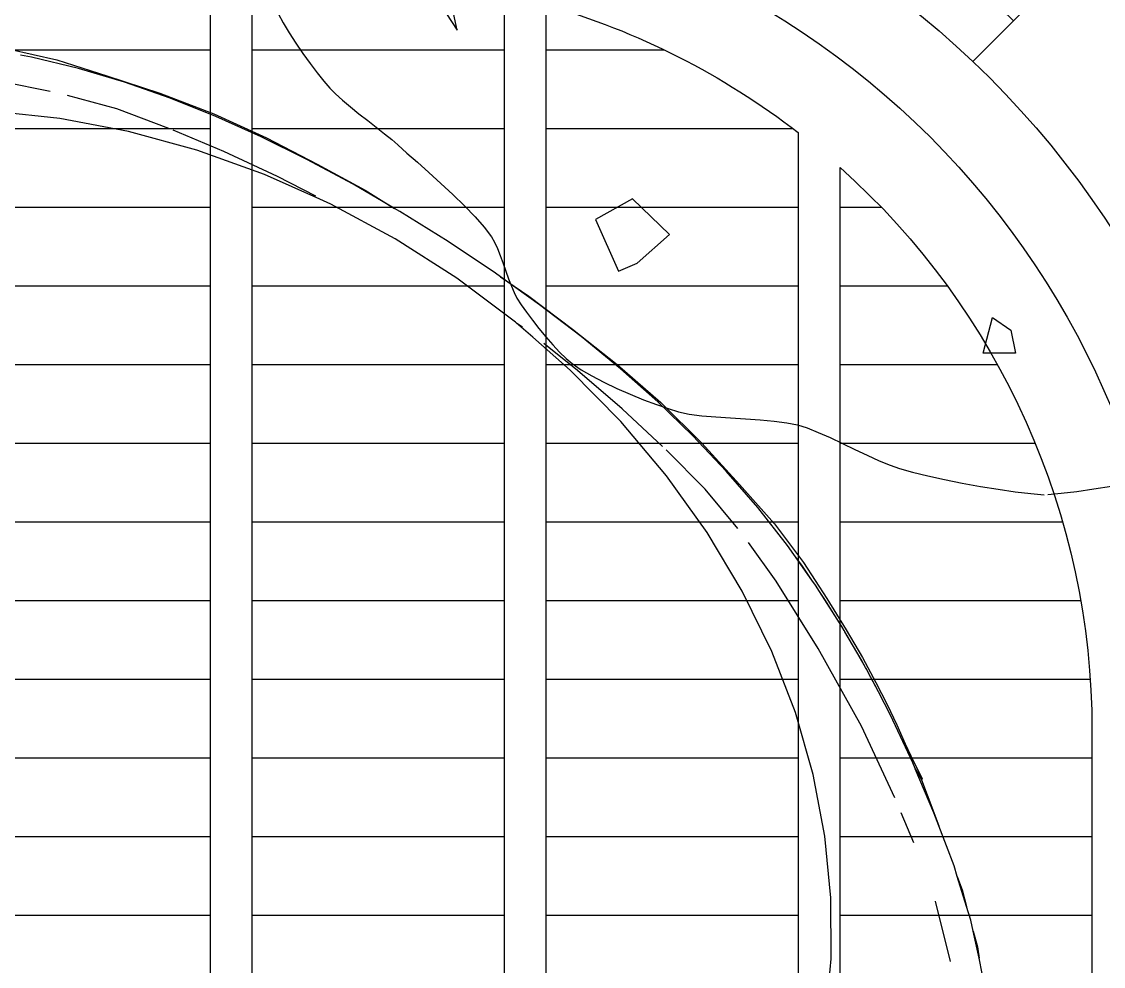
# Model space of a CAD drawing. Header units: millimetres. Extents: x -12551121 to 353735, y 112272 to 285506.
# Drawn here: x 100843 to 102131, y 178345 to 179471 of the extents above; entities that cross this region are included whole.
import ezdxf

# ---------------------------------------------------------------- set-up
doc = ezdxf.new("R2010")
doc.units = ezdxf.units.MM
doc.header["$MEASUREMENT"] = 0
for name, color, linetype in [('+AT9 - Trees', 3, 'Continuous'), ('+AT9-HATCH', 8, 'Continuous'), ('+AT9_Hardscape', 1, 'Continuous')]:
    doc.layers.add(name, color=color, linetype=linetype)

# ---------------------------------------------------------------- blocks, each defined once
blk = doc.blocks.new('cabana')
at = {"layer": '+AT9_Hardscape', "color": 1}
for p, q in [((1154.4, -429.8), (1179.4, -352.4)), ((1188.4, -425.2), (1210.7, -373.3)), ((1247.5, -387.9), (1223.6, -440.4)), ((1208.1, -463.5), (1233, -411.8)), ((1233, -411.8), (1238.1, -399.5)), ((1122.5, -506.4), (1154.4, -429.8)), ((1151.7, -498.3), (1179.6, -444.3)), ((1223.6, -440.4), (1192.8, -494.9)), ((1180.9, -513.9), (1208.1, -463.5)), ((1116.3, -554.1), (1151.7, -498.3)), ((1192.8, -494.9), (1159.5, -552.6)), ((1084, -581.5), (1122.5, -506.4)), ((1151.1, -563.3), (1180.9, -513.9)), ((1159.5, -552.6), (1122.3, -610.5)), ((1075.8, -612.7), (1113, -559)), ((1118.8, -612), (1151.1, -563.3)), ((1039.2, -654.5), (1084, -581.5)), ((1033.5, -669.1), (1075.8, -612.7)), ((1122.3, -610.5), (1081.2, -665.8)), ((1083.9, -660), (1118.8, -612)), ((996.9, -712.8), (1039.2, -654.5)), ((1001.1, -709), (1033.5, -669.1)), ((1081.2, -665.8), (1038.4, -718.5)), ((1046.3, -707.7), (1083.9, -660)), ((1006, -755.3), (1046.3, -707.7)), ((988.4, -724.6), (996.9, -712.8)), ((1038.4, -718.5), (996, -768)), ((932.1, -791.1), (988.4, -724.6)), ((967.7, -797.7), (1006, -755.3)), ((996, -768), (967.7, -797.7)), ((871, -853.4), (932.1, -791.1)), ((962.9, -803.1), (967.7, -797.7)), ((916, -852.1), (962.9, -803.1)), ((805.4, -910.9), (871, -853.4)), ((867.4, -899.4), (916, -852.1)), ((862.1, -904.3), (867.4, -899.4)), ((783.7, -927.2), (804.2, -911.8)), ((797.8, -917.7), (804.2, -911.8)), ((804.2, -911.8), (805.4, -910.9)), ((820, -943), (862.1, -904.3)), ((862.1, -904.3), (832.7, -932.8)), ((736.2, -963), (783.7, -927.2)), ((734.1, -971.3), (773.7, -938.5)), ((832.7, -932.8), (783.5, -975.7)), ((772.8, -983.7), (820, -943)), ((664, -1009.3), (736.2, -963)), ((678.1, -1014), (734.1, -971.3)), ((783.5, -975.7), (731.2, -1019)), ((725.4, -1021.7), (772.8, -983.7)), ((589.5, -1049.3), (664, -1009.3)), ((624.6, -1051.8), (678.1, -1014)), ((731.2, -1019), (676.2, -1060.6)), ((677.7, -1057.1), (725.4, -1021.7)), ((513.3, -1082.7), (589.5, -1049.3)), ((564.3, -1091), (619.8, -1055.1)), ((676.2, -1060.6), (618.7, -1098.3)), ((629.4, -1089.8), (677.7, -1057.1)), ((436.2, -1109.2), (513.3, -1082.7)), ((510.6, -1119.4), (564.3, -1091)), ((580.2, -1120), (629.4, -1089.8)), ((-82.5, -1101.9), (-13.9, -1122.8)), ((618.7, -1098.3), (561.3, -1132.1)), ((358.8, -1128.8), (436.2, -1109.2)), ((530, -1147.7), (580.2, -1120)), ((-13.9, -1122.8), (57.2, -1137.4)), ((281.7, -1141.4), (358.8, -1128.8)), ((439.8, -1151.1), (491.6, -1128.4)), ((561.3, -1132.1), (507.1, -1163.4)), ((57.2, -1137.4), (130.4, -1145.5)), ((130.4, -1145.5), (205.4, -1146.9)), ((205.4, -1146.9), (281.7, -1141.4)), ((351, -1183.7), (439.8, -1151.1)), ((478.5, -1173), (530, -1147.7)), ((507.1, -1163.4), (454.8, -1187.7)), ((249.6, -1215.2), (351, -1183.7)), ((432.1, -1193.2), (466.3, -1178.3)), ((432.1, -1193.2), (452.2, -1185.1)), ((452.2, -1185.1), (466.3, -1178.3)), ((466.3, -1178.3), (478.5, -1173)), ((454.8, -1187.7), (407.2, -1206.1)), ((417.1, -1199.2), (425.6, -1196)), ((425.6, -1196), (432.1, -1193.2)), ((407.2, -1206.1), (365.8, -1221)), ((385.2, -1211.3), (417.1, -1199.2)), ((385.2, -1211.3), (405.2, -1204)), ((405.2, -1204), (417.1, -1199.2)), ((158, -1236.4), (249.6, -1215.2)), ((317.2, -1234.2), (365.4, -1218.5)), ((327.6, -1231.1), (363.9, -1219)), ((365.8, -1221), (329.5, -1233)), ((363.9, -1219), (365.4, -1218.5)), ((365.4, -1218.5), (370.9, -1216.7)), ((370.9, -1216.7), (385.2, -1211.3)), ((285.5, -1243.2), (310.6, -1236.2)), ((294.7, -1240.9), (310.6, -1236.2)), ((329.5, -1233), (297.3, -1242.6)), ((310.6, -1236.2), (314.4, -1235.2)), ((314.4, -1235.2), (317.2, -1234.2)), ((317.2, -1234.2), (327.6, -1231.1)), ((100.9, -1247.5), (139.1, -1240.3)), ((255.6, -1251.5), (285.5, -1243.2)), ((297.3, -1242.6), (268.6, -1250.3)), ((285.5, -1243.2), (294.7, -1240.9)), ((-46.6, -1261.3), (27.6, -1258.4)), ((194.5, -1265.8), (255.6, -1251.5)), ((218.5, -1261.9), (195.8, -1267.2)), ((242.5, -1256.5), (218.5, -1261.9)), ((268.6, -1250.3), (242.5, -1256.5)), ((130.9, -1278.2), (187, -1267.3)), ((172.5, -1272.1), (134.5, -1277.9)), ((172.7, -1272), (172.5, -1272.1)), ((172.7, -1272), (187.4, -1267.2)), ((187, -1267.3), (172.7, -1272)), ((173.8, -1273), (172.7, -1272)), ((195.8, -1267.2), (173.8, -1273)), ((187, -1267.3), (187.4, -1267.2)), ((187.4, -1267.2), (194.5, -1265.8)), ((64.1, -1288.7), (114.6, -1280.7)), ((134.5, -1277.9), (114.6, -1280.7)), ((114.6, -1280.7), (130.9, -1278.2)), ((-68.1, -1295.2), (-49.7, -1295.2)), ((-49.7, -1295.2), (-16.7, -1295.1)), ((-36, -1296.2), (-49.7, -1295.2)), ((-16.7, -1295.1), (-36, -1296.2)), ((-16.7, -1295.1), (-3.3, -1295.1)), ((-3.3, -1295.1), (13.8, -1293.5)), ((13.8, -1293.5), (51.1, -1289.9)), ((34.4, -1292.4), (13.8, -1293.5)), ((51.1, -1289.9), (34.4, -1292.4)), ((51.1, -1289.9), (64.1, -1288.7))]:
    blk.add_line(p, q, dxfattribs=at)
blk = doc.blocks.new('T18')
at = {"color": 0, "linetype": 'Continuous'}
for points in [[(-2345.4, -955.5), (-2330.8, -983.4), (-2313.2, -1013.1), (-2293.5, -1043.8), (-2272.5, -1074.5), (-2251, -1104.2), (-2229.9, -1131.8), (-2210.1, -1156.5), (-2192.3, -1177.2), (-2175.4, -1194.4), (-2154.7, -1213.1), (-2131.3, -1232.8), (-2106.1, -1253.1), (-2080.3, -1273.5), (-2054.8, -1293.4), (-2030.6, -1312.4), (-2008.9, -1330), (-1990.6, -1345.8), (-1963.9, -1369.7), (-1932.9, -1397.3), (-1898.8, -1427.6), (-1863.2, -1459.8), (-1827.6, -1493), (-1793.3, -1526.4), (-1761.9, -1559), (-1734.7, -1589.9), (-1713.2, -1618.3), (-1704.2, -1633.9), (-1695.5, -1652.8), (-1687, -1674.2), (-1678.8, -1697), (-1670.6, -1720.3), (-1662.4, -1743.2), (-1654.3, -1764.8), (-1646, -1784), (-1637.6, -1799.9), (-1625, -1819.7), (-1609.5, -1842), (-1591.7, -1866), (-1572.4, -1890.8), (-1552.1, -1915.5), (-1531.4, -1939.1), (-1511, -1960.8), (-1491.6, -1979.6), (-1473.6, -1994.6), (-1447.4, -2012.5), (-1415.6, -2031), (-1379.8, -2049.7), (-1341.2, -2068.1), (-1301.5, -2085.6), (-1261.9, -2101.8), (-1223.9, -2116.1), (-1188.9, -2128.1), (-1158.4, -2137.3), (-1126.5, -2144.1), (-1089.2, -2149.1), (-1047.9, -2152.8), (-1004.2, -2155.8), (-959.7, -2158.4), (-916, -2161.3), (-874.7, -2164.9), (-837.3, -2169.7), (-805.3, -2176.3), (-776.6, -2185.5), (-744.1, -2198.4), (-709, -2213.9), (-672.3, -2231.2), (-635.2, -2249), (-598.6, -2266.5), (-563.6, -2282.5), (-531.3, -2296), (-502.8, -2306), (-464.2, -2316.7), (-419.2, -2327.7), (-369.5, -2338.5), (-316.9, -2349), (-263.3, -2358.7), (-210.4, -2367.4), (-160, -2374.7), (-114, -2380.3), (-74.1, -2383.9)], [(125.8, -2358.7), (72.9, -2367.4), (22.5, -2374.7), (-23.5, -2380.3), (-63.4, -2383.9)]]:
    blk.add_lwpolyline(points, dxfattribs=at)
for points in [[(-1897.4, -878.9), (-1815.3, -1005.5), (-1828.9, -940.5), (-1746.8, -813.9), (-1801.6, -659.9)], [(-1404.6, -1566.7), (-1336.2, -1720.7), (-1281.4, -1696.8), (-1185.6, -1611.2), (-1295.1, -1505.2)], [(-158.9, -1963.7), (-254.8, -1963.7), (-227.4, -1857.6), (-172.6, -1895.3)]]:
    blk.add_lwpolyline(points, close=True, dxfattribs=at)

msp = doc.modelspace()

# ---------------------------------------------------------------- hatches: boundary and pattern name
at = {"layer": '+AT9-HATCH'}
h = msp.add_hatch(dxfattribs=at)
h.set_pattern_fill('ANSI38', color=62, scale=100)
h.set_pattern_definition([(45, (4874355.9, 2835157.78), (-224.506403, 224.506403), []), (135, (4874355.9, 2835157.78), (-673.51921, 224.506403), [793.75, -476.25])])
h.paths.add_polyline_path([(99292.2, 179726.5), (101217.2, 179726.5, -0.414214), (102317.2, 178626.5), (102317.2, 173351.5), (103142.2, 173351.5), (103142.2, 174876.5), (103042.2, 174876.5), (103042.2, 176526.5), (103042.2, 176676.5), (103192.2, 176676.5), (103192.2, 177626.5), (103142.2, 177626.5), (103142.2, 180226.5), (99442.2, 180226.5), (99292.2, 180226.5)])
h = msp.add_hatch(dxfattribs=at)
h.set_pattern_fill('LINE', color=8, scale=750)
h.paths.add_polyline_path([(98342.2, 176851.5), (98342.2, 179526.5), (97292.2, 179526.5, 0.414214), (96392.2, 178626.5), (96392.2, 177751.5, -0.414214), (95292.2, 176651.5), (94892.2, 176651.5), (94892.2, 174751.5), (96392.2, 174751.5, 0.414214), (97292.2, 175651.5), (97292.2, 176001.5), (97292.2, 176451.5, -0.414214), (97692.2, 176851.5), (98342.2, 176851.5)], is_closed=False)
h.paths.add_polyline_path([(98392.2, 179526.5), (98392.2, 176851.5), (98692.2, 176851.5), (98692.2, 179526.5)])
h.paths.add_polyline_path([(98742.2, 179526.5), (98742.2, 176851.5), (99042.2, 176851.5), (99042.2, 179526.5)])
h.paths.add_polyline_path([(99367.2, 179526.5), (99367.2, 176851.5), (99667.2, 176851.5), (99667.2, 179526.5)])
h.paths.add_polyline_path([(99717.2, 179526.5), (99717.2, 176851.5), (100017.2, 176851.5), (100017.2, 179526.5)])
h.paths.add_polyline_path([(100067.2, 179526.5), (100067.2, 176851.5), (100367.2, 176851.5), (100367.2, 179526.5)])
h.paths.add_polyline_path([(100417.2, 179526.5), (100417.2, 176851.5), (100717.2, 176851.5), (100717.2, 179526.5)])
h.paths.add_polyline_path([(101067.2, 176716), (101067.2, 179526.5), (100767.2, 179526.5), (100767.2, 176851.5), (100767.2, 176851.5, -0.21525)])
h.paths.add_polyline_path([(101117.2, 179526.5), (101117.2, 173451.5), (101417.2, 173451.5), (101417.2, 179504, 0.056082), (101217.2, 179526.5), (101117.2, 179526.5)], is_closed=False)
h.paths.add_polyline_path([(101467.2, 179491.1), (101467.2, 173451.5), (101767.2, 173451.5), (101767.2, 179338.9, 0.094274)])
h.paths.add_polyline_path([(102117.2, 178626.6, 0.213378), (101817.2, 179297.3), (101817.2, 173451.5), (102117.2, 173451.5), (102117.2, 178626.5)], is_closed=False)
h.paths.add_polyline_path([(101817.2, 173101.5), (101817.2, 170101.5), (102117.2, 170101.5), (102117.2, 173101.5)])
h.paths.add_polyline_path([(101467.2, 173101.5), (101467.2, 170101.5), (101767.2, 170101.5), (101767.2, 173101.5)])
h.paths.add_polyline_path([(101117.2, 173101.5), (101117.2, 170101.5), (101417.2, 170101.5), (101417.2, 173101.5)])
h.paths.add_polyline_path([(101117.2, 169801.5), (101117.2, 166601.5), (101417.2, 166601.5), (101417.2, 169801.5)])
h.paths.add_polyline_path([(101467.2, 169801.5), (101467.2, 166601.5), (101767.2, 166601.5), (101767.2, 169801.5)])
h.paths.add_polyline_path([(101817.2, 169801.5), (101817.2, 166601.5), (102117.2, 166601.5), (102117.2, 169801.5)])
h.paths.add_polyline_path([(102517.2, 169801.5), (102817.2, 169801.5), (102817.2, 166601.5), (102517.2, 166601.5)])
h.paths.add_polyline_path([(102167.2, 169801.5), (102467.2, 169801.5), (102467.2, 166601.5), (102167.2, 166601.5)])
h.paths.add_polyline_path([(102867.2, 169801.5), (103167.2, 169801.5), (103167.2, 166601.5), (102867.2, 166601.5)])
h.paths.add_polyline_path([(102867.2, 173101.5), (103167.2, 173101.5), (103167.2, 170101.5), (102867.2, 170101.5)])
h.paths.add_polyline_path([(102167.2, 173101.5), (102467.2, 173101.5), (102467.2, 170101.5), (102167.2, 170101.5)])
h.paths.add_polyline_path([(102517.2, 173101.5), (102817.2, 173101.5), (102817.2, 170101.5), (102517.2, 170101.5)])

# ---------------------------------------------------------------- linework, layer by layer
at = {"layer": '+AT9_Hardscape', "elevation": 0}
for points in [[(99092.2, 179726.5), (101217.2, 179726.5, -0.414214), (102317.2, 178626.5), (102317.2, 173351.5)], [(99292.2, 179626.5), (101217.2, 179626.5, -0.414214), (102217.2, 178626.5), (102217.2, 173351.5)], [(101117.2, 179526.5), (101217.2, 179526.5, -0.056082), (101417.2, 179504), (101417.2, 173451.5), (101117.2, 173451.5), (101117.2, 179526.5)], [(102117.2, 178626.6), (102117.2, 173451.5), (101817.2, 173451.5), (101817.2, 179297.3, -0.213422), (102117.2, 178626.5), (102117.2, 173451.5)]]:
    msp.add_lwpolyline(points, format="xyb", dxfattribs=at)
for points in [[(101067.2, 176716, 0.21525), (100767.2, 176851.5), (100767.2, 176851.5), (100767.2, 179526.5), (101067.2, 179526.5)], [(101467.2, 179491.1, -0.094274), (101767.2, 179338.9), (101767.2, 173451.5), (101467.2, 173451.5)]]:
    msp.add_lwpolyline(points, format="xyb", close=True, dxfattribs=at)

# ---------------------------------------------------------------- block references
at = {"layer": '+AT9 - Trees', "xscale": 0.4015627454111704, "yscale": 0.4015627454111704, "zscale": 0.4015627454111704}
msp.add_blockref('T18', (102090, 179864.5), dxfattribs=at)
at = {"rotation": 101.8661847011007}
msp.add_blockref('cabana', (100704.9, 178137.4), dxfattribs=at)

doc.saveas('drawing.dxf')
